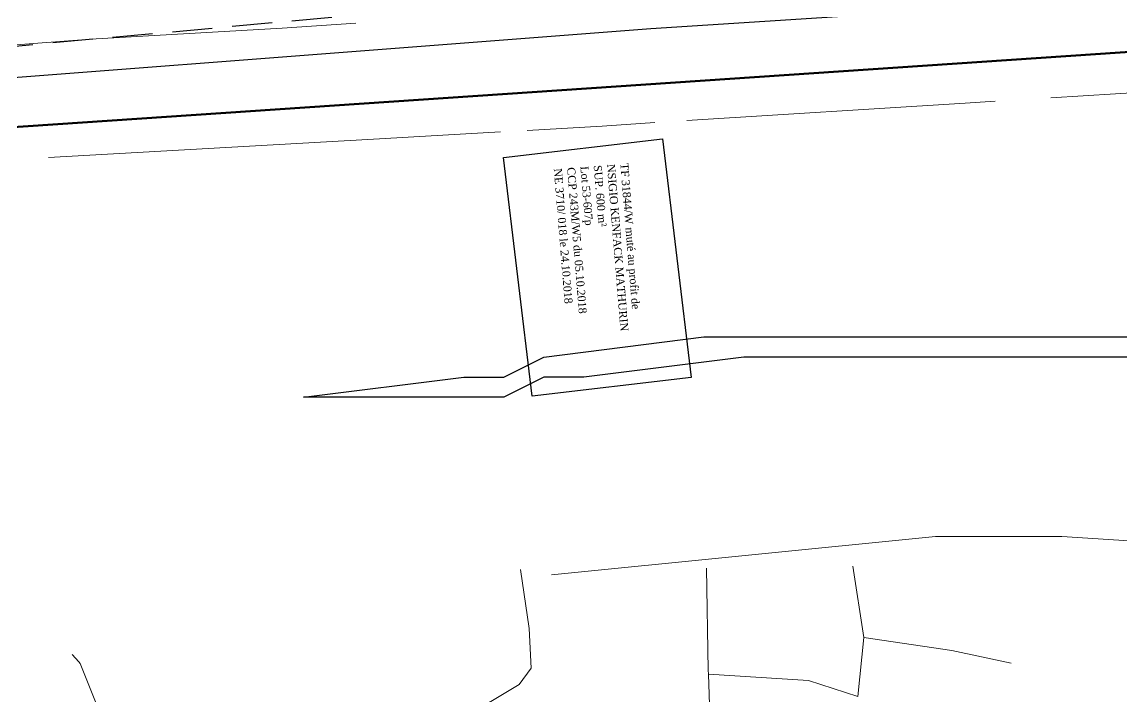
# Model space of a CAD drawing. Header units: millimetres. Extents: x 579832 to 917290, y 449831 to 1452191.
# Drawn here: x 582863.4 to 583000.8, y 451357.6 to 451441.8 of the extents above; entities that cross this region are included whole.
import ezdxf

# ---------------------------------------------------------------- set-up
doc = ezdxf.new("R2010")
doc.units = ezdxf.units.MM
doc.header["$LTSCALE"] = 10
doc.linetypes.add('DASHED', pattern=[0.75, 0.5, -0.25])
for name, color, linetype, lineweight in [('drains_fossés', 120, 'Continuous', 20), ('Roads_main1', 10, 'Continuous', 100), ('Roads_others', 24, 'Continuous', 9)]:
    doc.layers.add(name, color=color, linetype=linetype, lineweight=lineweight)
for name, color, linetype in [('end maj 26 02 2021', 7, 'Continuous'), ('TableauDePoints', 7, 'Continuous'), ('TRACKS', 3, 'Continuous'), ('VOIRIES_7M5', 7, 'Continuous')]:
    doc.layers.add(name, color=color, linetype=linetype)
doc.styles.add('STYLE3', font='tt0012m_.ttf', dxfattribs={"height": 13})
doc.styles.add('Times 1.0', font='times.ttf', dxfattribs={"width": 0.99, "height": 1})

msp = doc.modelspace()

# ---------------------------------------------------------------- linework, layer by layer
at = {"layer": 'drains_fossés'}
for p, q in [((582967.23, 451373.88), (582968.58, 451364.99)), ((582967.23, 451373.88), (582968.58, 451364.99)), ((582968.58, 451364.99), (582967.85, 451357.62)), ((582968.58, 451364.99), (582967.85, 451357.62))]:
    msp.add_line(p, q, dxfattribs=at)
for points in [[(582816.01, 451432.04), (582820.41, 451433.7), (582823.88, 451434.72), (582836.21, 451436.92), (582845.11, 451437.64), (582871.98, 451439.64), (582895.92, 451441.03), (582905.13, 451441.67)], [(582816.01, 451432.04), (582820.41, 451433.7), (582823.88, 451434.72), (582836.21, 451436.92), (582845.11, 451437.64), (582871.98, 451439.64), (582895.92, 451441.03), (582905.13, 451441.67)], [(583015.97, 451433.72), (583013.25, 451433.68), (583000, 451432.84), (582991.93, 451432.35)], [(583015.97, 451433.72), (583013.25, 451433.68), (583000, 451432.84), (582991.93, 451432.35)], [(582984.97, 451431.92), (582981.26, 451431.69), (582946.47, 451429.49)], [(582984.97, 451431.92), (582981.26, 451431.69), (582946.47, 451429.49)], [(582942.47, 451429.24), (582935.89, 451428.82), (582926.54, 451428.28)], [(582942.47, 451429.24), (582935.89, 451428.82), (582926.54, 451428.28)], [(582923.19, 451428.09), (582906.62, 451427.14), (582866.74, 451424.89)], [(582923.19, 451428.09), (582906.62, 451427.14), (582866.74, 451424.89)], [(582925.72, 451373.46), (582926.79, 451366.1), (582927.03, 451361.15), (582925.52, 451359.13), (582918.38, 451354.82), (582914.38, 451351.6)], [(582925.72, 451373.46), (582926.79, 451366.1), (582927.03, 451361.15), (582925.52, 451359.13), (582918.38, 451354.82), (582914.38, 451351.6)], [(582949.18, 451360.42), (582949.16, 451360.92), (582948.92, 451373.63)], [(582949.18, 451360.42), (582949.16, 451360.92), (582948.92, 451373.63)], [(582968.58, 451364.99), (582979.57, 451363.37), (582986.97, 451361.77)], [(582968.58, 451364.99), (582979.57, 451363.37), (582986.97, 451361.77)], [(582849.64, 451340.65), (582859.93, 451344.59), (582868.4, 451347.63), (582875.09, 451350.82), (582870.7, 451361.74), (582870.53, 451361.94), (582869.72, 451362.88)], [(582849.64, 451340.65), (582859.93, 451344.59), (582868.4, 451347.63), (582875.09, 451350.82), (582870.7, 451361.74), (582870.53, 451361.94), (582869.72, 451362.88)], [(582949.08, 451339.93), (582948.68, 451345.06), (582949.48, 451351.51), (582949.18, 451360.42)], [(582949.08, 451339.93), (582948.68, 451345.06), (582949.48, 451351.51), (582949.18, 451360.42)], [(582949.18, 451360.42), (582961.69, 451359.63), (582967.85, 451357.62)], [(582949.18, 451360.42), (582961.69, 451359.63), (582967.85, 451357.62)]]:
    msp.add_lwpolyline(points, dxfattribs=at)
at = {"layer": 'end maj 26 02 2021', "color": 3, "lineweight": -3, "flags": 128}
msp.add_lwpolyline([(582943.44, 451427.22), (582947.03, 451397.44), (582927.17, 451395.11), (582923.58, 451424.89)], close=True, dxfattribs=at)
msp.add_lwpolyline([(582943.44, 451427.22), (582947.03, 451397.44), (582927.17, 451395.11), (582923.58, 451424.89)], close=True, dxfattribs=at)
msp.add_lwpolyline([(582943.44, 451427.22), (582947.03, 451397.44), (582927.17, 451395.11), (582923.58, 451424.89)], close=True, dxfattribs=at)
msp.add_lwpolyline([(582943.44, 451427.22), (582947.03, 451397.44), (582927.17, 451395.11), (582923.58, 451424.89)], close=True, dxfattribs=at)
at = {"layer": 'end maj 26 02 2021', "flags": 128}
for points in [[(582933.61, 451397.49), (582928.61, 451397.49), (582923.61, 451394.99), (582918.61, 451394.99), (582898.61, 451394.99), (582918.61, 451397.49), (582923.61, 451397.49), (582928.61, 451399.99), (582948.61, 451402.49), (582963.61, 451402.49), (582981.11, 451402.49), (583008.61, 451402.49), (583026.11, 451402.49)], [(582933.61, 451397.49), (582928.61, 451397.49), (582923.61, 451394.99), (582918.61, 451394.99), (582898.61, 451394.99), (582918.61, 451397.49), (582923.61, 451397.49), (582928.61, 451399.99), (582948.61, 451402.49), (582963.61, 451402.49), (582981.11, 451402.49), (583008.61, 451402.49), (583026.11, 451402.49)], [(582933.61, 451397.49), (582928.61, 451397.49), (582923.61, 451394.99), (582918.61, 451394.99), (582898.61, 451394.99), (582918.61, 451397.49), (582923.61, 451397.49), (582928.61, 451399.99), (582948.61, 451402.49), (582963.61, 451402.49), (582981.11, 451402.49), (583008.61, 451402.49), (583026.11, 451402.49)], [(582933.61, 451397.49), (582928.61, 451397.49), (582923.61, 451394.99), (582918.61, 451394.99), (582898.61, 451394.99), (582918.61, 451397.49), (582923.61, 451397.49), (582928.61, 451399.99), (582948.61, 451402.49), (582963.61, 451402.49), (582981.11, 451402.49), (583008.61, 451402.49), (583026.11, 451402.49)], [(582953.61, 451399.99), (582933.61, 451397.49)], [(582953.61, 451399.99), (582933.61, 451397.49)], [(582953.61, 451399.99), (582933.61, 451397.49)], [(582953.61, 451399.99), (582933.61, 451397.49)], [(582976.11, 451399.99), (582963.61, 451399.99), (582953.61, 451399.99)], [(582976.11, 451399.99), (582963.61, 451399.99), (582953.61, 451399.99)], [(582976.11, 451399.99), (582963.61, 451399.99), (582953.61, 451399.99)], [(582976.11, 451399.99), (582963.61, 451399.99), (582953.61, 451399.99)], [(582993.61, 451399.99), (582981.11, 451399.99), (582976.11, 451399.99)], [(582993.61, 451399.99), (582981.11, 451399.99), (582976.11, 451399.99)], [(582993.61, 451399.99), (582981.11, 451399.99), (582976.11, 451399.99)], [(582993.61, 451399.99), (582981.11, 451399.99), (582976.11, 451399.99)], [(583026.11, 451399.99), (583008.61, 451399.99), (582993.61, 451399.99)], [(583026.11, 451399.99), (583008.61, 451399.99), (582993.61, 451399.99)], [(583026.11, 451399.99), (583008.61, 451399.99), (582993.61, 451399.99)], [(583026.11, 451399.99), (583008.61, 451399.99), (582993.61, 451399.99)]]:
    msp.add_lwpolyline(points, dxfattribs=at)
at = {"layer": 'Roads_main1'}
msp.add_lwpolyline([(583008.01, 451438.5), (582846.28, 451427.58), (582824.74, 451423.86), (582810.97, 451419.19), (582797.73, 451412.89), (582785.16, 451405.2), (582753.54, 451383.09)], dxfattribs=at)
msp.add_lwpolyline([(583008.01, 451438.5), (582846.28, 451427.58), (582824.74, 451423.86), (582810.97, 451419.19), (582797.73, 451412.89), (582785.16, 451405.2), (582753.54, 451383.09)], dxfattribs=at)
at = {"layer": 'Roads_others'}
msp.add_lwpolyline([(582929.59, 451372.8), (582977.53, 451377.57), (582993.3, 451377.59), (583054.64, 451373.65)], dxfattribs=at)
msp.add_lwpolyline([(582929.59, 451372.8), (582977.53, 451377.57), (582993.3, 451377.59), (583054.64, 451373.65)], dxfattribs=at)
at = {"layer": 'TRACKS'}
msp.add_polyline3d([(582778.28, 451358.41, 16.06), (582776, 451361, 16), (582780, 451406, 16), (582825, 451432, 17.92), (582942, 451441, 19.36), (583019, 451446, 18.88), (583052, 451464, 21.77), (583112, 451522, 25.61), (583151, 451560, 28.98), (583192, 451599, 32.34), (583268, 451670, 30.42), (583335, 451729, 30.9), (583374, 451746, 30.9), (583441, 451742, 34.74), (583515, 451738, 33.78), (583560, 451718, 34.26), (583574, 451705, 35.23), (583607, 451692, 36.19), (583661, 451688, 35.71), (583666, 451690, 35.71), (583659, 451706, 35.23), (583641, 451729, 33.3), (583618, 451755, 31.86), (583616.41, 451756.7, 31.71)], dxfattribs=at)
msp.add_polyline3d([(582778.28, 451358.41, 16.06), (582776, 451361, 16), (582780, 451406, 16), (582825, 451432, 17.92), (582942, 451441, 19.36), (583019, 451446, 18.88), (583052, 451464, 21.77), (583112, 451522, 25.61), (583151, 451560, 28.98), (583192, 451599, 32.34), (583268, 451670, 30.42), (583335, 451729, 30.9), (583374, 451746, 30.9), (583441, 451742, 34.74), (583515, 451738, 33.78), (583560, 451718, 34.26), (583574, 451705, 35.23), (583607, 451692, 36.19), (583661, 451688, 35.71), (583666, 451690, 35.71), (583659, 451706, 35.23), (583641, 451729, 33.3), (583618, 451755, 31.86), (583616.41, 451756.7, 31.71)], dxfattribs=at)
at = {"layer": 'VOIRIES_7M5', "linetype": 'DASHED'}
msp.add_lwpolyline([(582772.36, 451416.68), (582778.75, 451421.71), (582791.41, 451428.03), (582801.75, 451432.22), (582815, 451434.47), (582921.87, 451444.2), (583000.36, 451450.35), (583022.09, 451460.12), (583035.56, 451470.37), (583046.24, 451480.91), (583069.52, 451503.37), (583327.83, 451743.67), (583336.06, 451751.45), (583342.09, 451756.07), (583347.84, 451758.29), (583355.97, 451757.68), (583522.81, 451745.7), (583533.97, 451743.78), (583541.66, 451738.22), (583551.82, 451727.67), (583563.61, 451715.07), (583572.02, 451705.88)], dxfattribs=at)
msp.add_lwpolyline([(582772.36, 451416.68), (582778.75, 451421.71), (582791.41, 451428.03), (582801.75, 451432.22), (582815, 451434.47), (582921.87, 451444.2), (583000.36, 451450.35), (583022.09, 451460.12), (583035.56, 451470.37), (583046.24, 451480.91), (583069.52, 451503.37), (583327.83, 451743.67), (583336.06, 451751.45), (583342.09, 451756.07), (583347.84, 451758.29), (583355.97, 451757.68), (583522.81, 451745.7), (583533.97, 451743.78), (583541.66, 451738.22), (583551.82, 451727.67), (583563.61, 451715.07), (583572.02, 451705.88)], dxfattribs=at)
msp.add_lwpolyline([(582772.36, 451416.68), (582778.75, 451421.71), (582791.41, 451428.03), (582801.75, 451432.22), (582815, 451434.47), (582921.87, 451444.2), (583000.36, 451450.35), (583022.09, 451460.12), (583035.56, 451470.37), (583046.24, 451480.91), (583069.52, 451503.37), (583327.83, 451743.67), (583336.06, 451751.45), (583342.09, 451756.07), (583347.84, 451758.29), (583355.97, 451757.68), (583522.81, 451745.7), (583533.97, 451743.78), (583541.66, 451738.22), (583551.82, 451727.67), (583563.61, 451715.07), (583572.02, 451705.88)], dxfattribs=at)
msp.add_lwpolyline([(582772.36, 451416.68), (582778.75, 451421.71), (582791.41, 451428.03), (582801.75, 451432.22), (582815, 451434.47), (582921.87, 451444.2), (583000.36, 451450.35), (583022.09, 451460.12), (583035.56, 451470.37), (583046.24, 451480.91), (583069.52, 451503.37), (583327.83, 451743.67), (583336.06, 451751.45), (583342.09, 451756.07), (583347.84, 451758.29), (583355.97, 451757.68), (583522.81, 451745.7), (583533.97, 451743.78), (583541.66, 451738.22), (583551.82, 451727.67), (583563.61, 451715.07), (583572.02, 451705.88)], dxfattribs=at)

# ---------------------------------------------------------------- texts
at = {"layer": 'end maj 26 02 2021', "color": 150, "linetype": 'ByBlock', "lineweight": -3, "ltscale": 0.0014, "insert": (582939.16, 451424.25), "char_height": 1, "width": 57.0968, "attachment_point": 1, "rotation": 274.6279, "style": 'Times 1.0'}
msp.add_mtext('{\\C1;TF 31844/W muté au profit de \\P\\C256;NSIGIO KENFACK MATHURIN\\PSUP. 600 m²\\PLot 53-607p\\PCCP 243M/W5 du 05.10.2018\\PNE 3710/ 018 le 24.10.2018}', dxfattribs=at)
msp.add_mtext('{\\C1;TF 31844/W muté au profit de \\P\\C256;NSIGIO KENFACK MATHURIN\\PSUP. 600 m²\\PLot 53-607p\\PCCP 243M/W5 du 05.10.2018\\PNE 3710/ 018 le 24.10.2018}', dxfattribs=at)
msp.add_mtext('{\\C1;TF 31844/W muté au profit de \\P\\C256;NSIGIO KENFACK MATHURIN\\PSUP. 600 m²\\PLot 53-607p\\PCCP 243M/W5 du 05.10.2018\\PNE 3710/ 018 le 24.10.2018}', dxfattribs=at)
msp.add_mtext('{\\C1;TF 31844/W muté au profit de \\P\\C256;NSIGIO KENFACK MATHURIN\\PSUP. 600 m²\\PLot 53-607p\\PCCP 243M/W5 du 05.10.2018\\PNE 3710/ 018 le 24.10.2018}', dxfattribs=at)
at = {"layer": 'TableauDePoints', "color": 0, "lineweight": 13, "style": 'STYLE3'}
msp.add_text('T.F.28618/w', height=3, dxfattribs=at).set_placement((582912.69, 451420.68))
msp.add_text('T.F.28618/w', height=3, dxfattribs=at).set_placement((582912.69, 451420.68))

doc.saveas('drawing.dxf')
